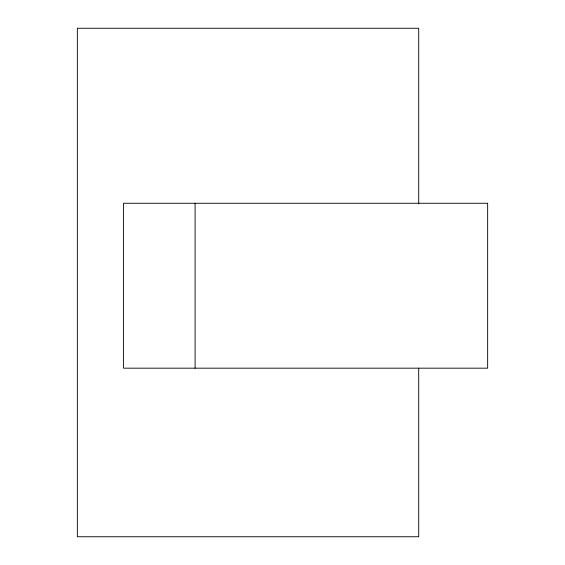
<?xml version="1.0" encoding="UTF-8"?>
<svg xmlns="http://www.w3.org/2000/svg" width="565" height="565" viewBox="0 0 565 565"><rect width="100%" height="100%" fill="white"/><g stroke="black" fill="none" stroke-linecap="round" stroke-linejoin="round"><path stroke-width="0.85" d="M418.707 203.93L418.707 28.25L77.356 28.25L77.356 536.75L418.707 536.75L418.707 368.133M195.102 203.266L195.102 368.175M487.644 203.266L123.58 203.266L123.58 368.175L487.644 368.175L487.644 203.266"/></g></svg>
